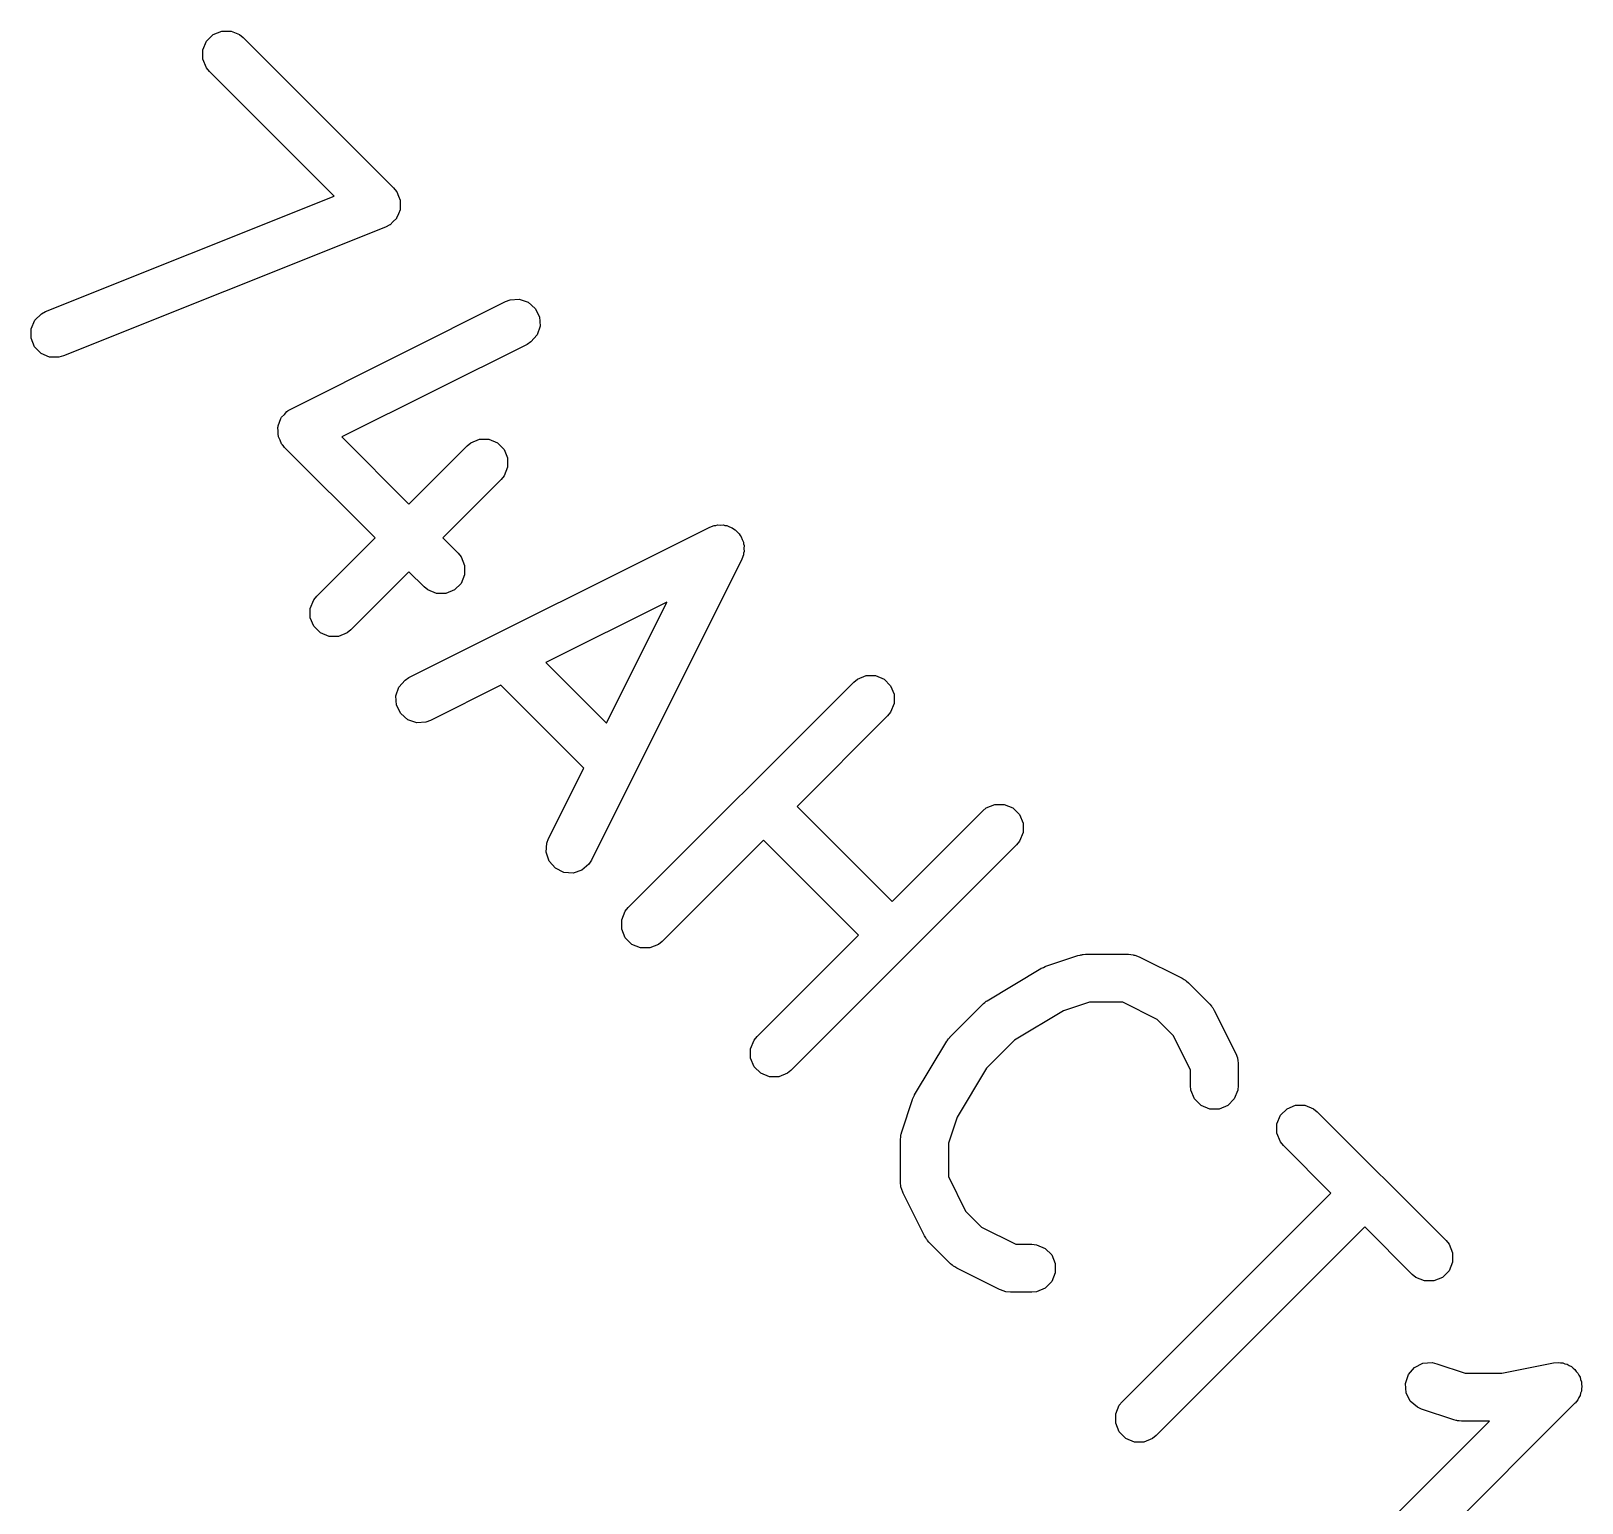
# Model space of a CAD drawing. Extents: x 19.8 to 98.9, y -129.1 to -67.1.
# Drawn here: x 38.954 to 43.817, y -92.836 to -88.222 of the extents above; entities that cross this region are included whole.
import ezdxf

# ---------------------------------------------------------------- set-up
doc = ezdxf.new("R2010")
doc.units = 0
doc.layers.add('BLACK', color=7, linetype='CONTINUOUS')

msp = doc.modelspace()

# ---------------------------------------------------------------- linework, layer by layer
at = {"layer": 'BLACK', "linetype": 'CONTINUOUS'}
for p, q in [((39.492736, -88.280662), (39.503935, -88.253625)), ((39.503935, -88.253625), (39.524627, -88.232933)), ((39.524627, -88.232933), (39.551663, -88.221734)), ((39.551663, -88.221734), (39.580926, -88.221734)), ((39.580926, -88.221734), (39.607963, -88.232933)), ((39.607963, -88.232933), (39.619328, -88.24226)), ((39.619328, -88.24226), (40.090733, -88.713664)), ((39.492736, -88.309925), (39.492736, -88.280662)), ((39.503935, -88.336961), (39.492736, -88.309925)), ((39.513262, -88.348326), (39.503935, -88.336961)), ((39.90424, -88.739303), (39.513262, -88.348326)), ((38.999693, -89.101122), (39.90424, -88.739303)), ((40.090733, -88.713664), (40.100061, -88.72503)), ((40.100061, -88.72503), (40.100238, -88.725458)), ((40.100238, -88.725458), (40.100564, -88.725792)), ((40.100564, -88.725792), (40.105841, -88.738985)), ((40.105841, -88.738985), (40.111259, -88.752066)), ((40.111075, -88.782225), (40.105495, -88.795243)), ((40.11108, -88.781759), (40.111075, -88.782225)), ((40.111259, -88.781329), (40.11108, -88.781759)), ((40.111259, -88.752066), (40.111259, -88.75253)), ((40.111259, -88.75253), (40.111432, -88.752963)), ((40.111432, -88.752963), (40.111259, -88.767143)), ((40.111259, -88.767143), (40.111259, -88.781329)), ((40.065554, -88.836333), (39.055401, -89.240394)), ((40.078605, -88.829561), (40.065554, -88.836333)), ((40.078937, -88.829236), (40.078605, -88.829561)), ((40.079368, -88.829058), (40.078937, -88.829236)), ((40.089408, -88.819017), (40.079368, -88.829058)), ((40.099548, -88.809122), (40.089408, -88.819017)), ((40.09973, -88.808695), (40.099548, -88.809122)), ((40.100061, -88.808365), (40.09973, -88.808695)), ((40.105495, -88.795243), (40.100061, -88.808365)), ((39.768456, -89.406722), (40.441891, -89.070005)), ((40.441891, -89.070005), (40.455623, -89.06475)), ((40.455623, -89.06475), (40.484813, -89.062676)), ((40.484813, -89.062676), (40.512574, -89.07193)), ((40.512574, -89.07193), (40.534682, -89.091103)), ((38.954172, -89.15523), (38.965699, -89.128333)), ((38.965699, -89.128333), (38.986642, -89.107894)), ((38.986642, -89.107894), (38.999693, -89.101122)), ((40.534682, -89.091103), (40.547769, -89.117278)), ((40.547769, -89.117278), (40.549843, -89.146468)), ((38.953815, -89.184492), (38.954172, -89.15523)), ((40.540589, -89.174229), (40.521416, -89.196337)), ((40.549843, -89.146468), (40.540589, -89.174229)), ((38.964683, -89.211663), (38.953815, -89.184492)), ((38.985122, -89.232606), (38.964683, -89.211663)), ((40.508973, -89.204169), (39.928609, -89.49435)), ((40.521416, -89.196337), (40.508973, -89.204169)), ((39.012019, -89.244133), (38.985122, -89.232606)), ((39.041281, -89.24449), (39.012019, -89.244133)), ((39.055401, -89.240394), (39.041281, -89.24449)), ((39.739637, -89.432136), (39.748134, -89.423638)), ((39.748134, -89.423638), (39.756013, -89.414554)), ((39.756013, -89.414554), (39.759267, -89.412505)), ((39.759267, -89.412505), (39.760329, -89.411444)), ((39.760329, -89.411444), (39.762156, -89.410686)), ((39.762156, -89.410686), (39.768456, -89.406722)), ((39.727586, -89.464423), (39.728438, -89.461867)), ((39.728438, -89.476414), (39.727586, -89.464423)), ((39.728438, -89.459173), (39.733038, -89.448067)), ((39.728438, -89.461867), (39.728438, -89.459173)), ((39.733038, -89.448067), (39.73684, -89.436662)), ((39.73684, -89.436662), (39.738605, -89.434626)), ((39.738605, -89.434626), (39.739637, -89.432136)), ((39.728438, -89.488435), (39.728438, -89.476414)), ((39.729468, -89.490923), (39.728438, -89.488435)), ((39.72966, -89.493613), (39.729468, -89.490923)), ((39.735039, -89.504371), (39.72966, -89.493613)), ((39.739637, -89.515472), (39.735039, -89.504371)), ((39.742073, -89.51844), (39.739637, -89.515472)), ((39.742747, -89.519788), (39.742073, -89.51844)), ((39.744245, -89.521087), (39.742747, -89.519788)), ((39.748964, -89.526837), (39.744245, -89.521087)), ((39.928609, -89.49435), (40.138714, -89.704455)), ((40.138714, -89.704455), (40.321384, -89.521786)), ((40.321384, -89.521786), (40.33275, -89.512458)), ((40.33275, -89.512458), (40.359786, -89.50126)), ((40.359786, -89.50126), (40.389049, -89.50126)), ((40.389049, -89.50126), (40.416085, -89.512458)), ((40.416085, -89.512458), (40.436778, -89.533151)), ((40.032648, -89.810521), (39.748964, -89.526837)), ((40.436778, -89.533151), (40.447976, -89.560187)), ((40.447976, -89.560187), (40.447976, -89.58945)), ((40.436778, -89.616486), (40.42745, -89.627852)), ((40.447976, -89.58945), (40.436778, -89.616486)), ((40.42745, -89.627852), (40.24478, -89.810521)), ((39.84998, -89.993191), (40.032648, -89.810521)), ((40.138846, -90.248516), (41.081655, -89.777111)), ((40.24478, -89.810521), (40.292763, -89.858504)), ((41.081655, -89.777111), (41.095387, -89.771856)), ((41.095387, -89.771856), (41.100731, -89.771476)), ((41.100731, -89.771476), (41.105815, -89.769782)), ((41.105815, -89.769782), (41.115196, -89.770448)), ((41.115196, -89.770448), (41.124577, -89.769782)), ((41.124577, -89.769782), (41.129659, -89.771476)), ((41.129659, -89.771476), (41.135005, -89.771856)), ((41.135005, -89.771856), (41.143419, -89.776063)), ((41.143419, -89.776063), (41.152338, -89.779036)), ((41.152338, -89.779036), (41.156384, -89.782545)), ((41.156384, -89.782545), (41.16118, -89.784943)), ((41.16118, -89.784943), (41.167341, -89.792047)), ((41.167341, -89.792047), (41.174446, -89.798209)), ((41.174446, -89.798209), (41.176843, -89.803004)), ((41.176843, -89.803004), (41.180353, -89.807051)), ((41.180353, -89.807051), (41.183325, -89.815969)), ((40.292763, -89.858504), (40.30209, -89.869869)), ((41.187533, -89.864002), (41.182278, -89.877734)), ((41.183325, -89.815969), (41.187533, -89.824384)), ((41.187533, -89.824384), (41.187912, -89.829729)), ((41.187912, -89.858656), (41.187533, -89.864002)), ((41.187912, -89.829729), (41.189607, -89.834812)), ((41.189607, -89.853574), (41.187912, -89.858656)), ((41.189607, -89.834812), (41.18894, -89.844193)), ((41.18894, -89.844193), (41.189607, -89.853574)), ((40.30209, -89.869869), (40.313289, -89.896906)), ((40.313289, -89.896906), (40.313289, -89.926168)), ((41.182278, -89.877734), (40.710873, -90.820544)), ((40.138714, -89.916587), (39.956046, -90.099257)), ((40.186697, -89.96457), (40.138714, -89.916587)), ((40.30209, -89.953205), (40.281398, -89.973897)), ((40.313289, -89.926168), (40.30209, -89.953205)), ((39.829454, -90.031593), (39.840653, -90.004556)), ((39.840653, -90.004556), (39.84998, -89.993191)), ((40.198062, -89.973897), (40.186697, -89.96457)), ((40.225099, -89.985096), (40.198062, -89.973897)), ((40.254361, -89.985096), (40.225099, -89.985096)), ((40.281398, -89.973897), (40.254361, -89.985096)), ((39.829454, -90.060856), (39.829454, -90.031593)), ((40.94749, -90.011898), (40.568373, -90.201457)), ((40.757932, -90.391016), (40.94749, -90.011898)), ((39.840653, -90.087892), (39.829454, -90.060856)), ((39.861345, -90.108584), (39.840653, -90.087892)), ((39.956046, -90.099257), (39.944681, -90.108584)), ((39.888382, -90.119783), (39.861345, -90.108584)), ((39.917645, -90.119783), (39.888382, -90.119783)), ((39.944681, -90.108584), (39.917645, -90.119783)), ((40.568373, -90.201457), (40.757932, -90.391016)), ((40.126403, -90.256348), (40.138846, -90.248516)), ((41.544933, -90.253237), (41.571969, -90.242039)), ((41.571969, -90.242039), (41.601232, -90.242039)), ((41.601232, -90.242039), (41.628268, -90.253237)), ((40.097976, -90.306217), (40.10723, -90.278456)), ((40.10723, -90.278456), (40.126403, -90.256348)), ((40.426951, -90.272167), (40.205928, -90.38268)), ((40.687221, -90.532437), (40.426951, -90.272167)), ((40.826461, -90.969672), (41.533567, -90.262565)), ((41.533567, -90.262565), (41.544933, -90.253237)), ((41.628268, -90.253237), (41.648961, -90.27393)), ((41.648961, -90.27393), (41.660159, -90.300966)), ((41.660159, -90.300966), (41.660159, -90.330229)), ((40.10005, -90.335407), (40.097976, -90.306217)), ((40.113137, -90.361582), (40.10005, -90.335407)), ((41.660159, -90.330229), (41.648961, -90.357265)), ((40.135245, -90.380755), (40.113137, -90.361582)), ((40.163006, -90.390009), (40.135245, -90.380755)), ((40.192196, -90.387935), (40.163006, -90.390009)), ((40.205928, -90.38268), (40.192196, -90.387935)), ((41.639633, -90.368631), (41.355948, -90.652315)), ((41.648961, -90.357265), (41.639633, -90.368631)), ((40.576709, -90.753462), (40.687221, -90.532437)), ((41.355948, -90.652315), (41.653943, -90.95031)), ((41.653943, -90.95031), (41.937628, -90.666626)), ((41.937628, -90.666626), (41.948994, -90.657298)), ((41.948994, -90.657298), (41.97603, -90.6461)), ((41.97603, -90.6461), (42.005293, -90.6461)), ((42.005293, -90.6461), (42.032329, -90.657298)), ((42.032329, -90.657298), (42.053022, -90.677991)), ((42.053022, -90.677991), (42.06422, -90.705027)), ((42.06422, -90.73429), (42.053022, -90.761326)), ((42.06422, -90.705027), (42.06422, -90.73429)), ((40.56938, -90.796384), (40.571454, -90.767194)), ((40.571454, -90.767194), (40.576709, -90.753462)), ((41.249882, -90.758381), (40.932527, -91.075738)), ((41.547877, -91.056376), (41.249882, -90.758381)), ((42.043694, -90.772692), (41.336588, -91.479799)), ((42.053022, -90.761326), (42.043694, -90.772692)), ((40.578634, -90.824145), (40.56938, -90.796384)), ((40.597807, -90.846253), (40.578634, -90.824145)), ((40.703041, -90.832987), (40.680933, -90.85216)), ((40.710873, -90.820544), (40.703041, -90.832987)), ((40.623982, -90.85934), (40.597807, -90.846253)), ((40.653172, -90.861414), (40.623982, -90.85934)), ((40.680933, -90.85216), (40.653172, -90.861414)), ((40.805935, -91.008074), (40.817134, -90.981037)), ((40.817134, -90.981037), (40.826461, -90.969672)), ((40.805935, -91.037337), (40.805935, -91.008074)), ((40.817134, -91.064373), (40.805935, -91.037337)), ((40.837826, -91.085065), (40.817134, -91.064373)), ((40.932527, -91.075738), (40.921162, -91.085065)), ((41.230522, -91.373733), (41.547877, -91.056376)), ((40.864863, -91.096264), (40.837826, -91.085065)), ((40.894126, -91.096264), (40.864863, -91.096264)), ((40.921162, -91.085065), (40.894126, -91.096264)), ((42.135303, -91.153584), (42.236318, -91.119913)), ((42.236318, -91.119913), (42.243571, -91.118263)), ((42.243571, -91.118263), (42.245403, -91.117505)), ((42.245403, -91.117505), (42.248057, -91.117243)), ((42.248057, -91.117243), (42.250655, -91.116653)), ((42.250655, -91.116653), (42.252629, -91.116793)), ((42.252629, -91.116793), (42.260035, -91.116064)), ((42.260035, -91.116064), (42.394722, -91.116064)), ((42.394722, -91.116064), (42.409354, -91.117505)), ((42.409354, -91.117505), (42.411843, -91.118536)), ((42.411843, -91.118536), (42.414531, -91.118727)), ((42.414531, -91.118727), (42.428263, -91.123982)), ((42.428263, -91.123982), (42.562949, -91.191325)), ((41.952074, -91.261439), (42.120433, -91.160423)), ((42.120433, -91.160423), (42.121469, -91.159932)), ((42.121469, -91.159932), (42.121878, -91.159578)), ((42.121878, -91.159578), (42.127829, -91.156921)), ((42.127829, -91.156921), (42.133721, -91.154131)), ((42.133721, -91.154131), (42.134256, -91.154051)), ((42.134256, -91.154051), (42.135303, -91.153584)), ((42.562949, -91.191325), (42.569246, -91.195288)), ((42.569246, -91.195288), (42.571077, -91.196047)), ((42.571077, -91.196047), (42.573137, -91.197737)), ((42.573137, -91.197737), (42.575392, -91.199157)), ((42.575392, -91.199157), (42.576689, -91.200653)), ((42.576689, -91.200653), (42.582442, -91.205374)), ((42.582442, -91.205374), (42.649786, -91.272718)), ((41.836613, -91.373733), (41.937628, -91.272718)), ((41.937628, -91.272718), (41.939609, -91.271091)), ((41.939609, -91.271091), (41.940268, -91.270203)), ((41.940268, -91.270203), (41.944707, -91.266907)), ((41.944707, -91.266907), (41.948993, -91.26339)), ((41.948993, -91.26339), (41.950017, -91.262965)), ((41.950017, -91.262965), (41.952074, -91.261439)), ((42.272205, -91.266064), (42.190548, -91.293282)), ((42.377017, -91.266064), (42.272205, -91.266064)), ((42.484982, -91.320046), (42.377017, -91.266064)), ((42.649786, -91.272718), (42.654506, -91.278468)), ((42.190548, -91.293282), (42.037165, -91.385312)), ((42.535114, -91.370178), (42.484982, -91.320046)), ((42.654506, -91.278468), (42.656003, -91.279767)), ((42.656003, -91.279767), (42.657422, -91.282021)), ((42.657422, -91.282021), (42.659114, -91.284083)), ((42.659114, -91.284083), (42.659872, -91.285915)), ((42.659872, -91.285915), (42.663835, -91.29221)), ((42.663835, -91.29221), (42.731178, -91.426897)), ((42.589096, -91.478142), (42.535114, -91.370178)), ((41.209996, -91.412135), (41.221195, -91.385098)), ((41.209996, -91.441398), (41.209996, -91.412135)), ((41.221195, -91.385098), (41.230522, -91.373733)), ((41.724319, -91.556538), (41.825334, -91.388179)), ((41.825334, -91.388179), (41.826862, -91.386119)), ((41.826862, -91.386119), (41.827286, -91.385098)), ((41.827286, -91.385098), (41.830794, -91.380822)), ((41.830794, -91.380822), (41.834097, -91.376374)), ((41.834097, -91.376374), (41.834986, -91.375714)), ((41.834986, -91.375714), (41.836613, -91.373733)), ((42.037165, -91.385312), (41.949207, -91.47327)), ((41.221195, -91.468434), (41.209996, -91.441398)), ((41.241887, -91.489126), (41.221195, -91.468434)), ((42.731178, -91.426897), (42.736433, -91.440629)), ((42.736433, -91.440629), (42.736623, -91.443316)), ((42.736623, -91.443316), (42.737655, -91.445806)), ((42.737655, -91.445806), (42.739096, -91.460438)), ((42.739096, -91.460438), (42.739096, -91.527781)), ((41.268924, -91.500325), (41.241887, -91.489126)), ((41.298187, -91.500325), (41.268924, -91.500325)), ((41.325223, -91.489126), (41.298187, -91.500325)), ((41.336588, -91.479799), (41.325223, -91.489126)), ((41.949207, -91.47327), (41.857178, -91.626652)), ((42.589096, -91.527781), (42.589096, -91.478142)), ((41.718027, -91.569826), (41.720818, -91.563931)), ((41.720818, -91.563931), (41.723474, -91.557983)), ((41.723474, -91.557983), (41.723828, -91.557574)), ((41.723828, -91.557574), (41.724319, -91.556538)), ((42.590537, -91.542413), (42.589096, -91.527781)), ((42.601736, -91.569449), (42.590537, -91.542413)), ((42.737655, -91.542413), (42.726456, -91.569449)), ((42.739096, -91.527781), (42.737655, -91.542413)), ((41.683808, -91.672423), (41.71748, -91.571408)), ((41.71748, -91.571408), (41.717947, -91.570361)), ((41.717947, -91.570361), (41.718027, -91.569826)), ((42.622428, -91.590141), (42.601736, -91.569449)), ((42.649464, -91.60134), (42.622428, -91.590141)), ((42.678728, -91.60134), (42.649464, -91.60134)), ((42.705764, -91.590141), (42.678728, -91.60134)), ((42.726456, -91.569449), (42.705764, -91.590141)), ((42.87111, -91.6208), (42.891802, -91.600108)), ((42.891802, -91.600108), (42.918839, -91.588909)), ((42.918839, -91.588909), (42.948101, -91.588909)), ((42.948101, -91.588909), (42.975138, -91.600108)), ((42.975138, -91.600108), (42.986503, -91.609435)), ((42.986503, -91.609435), (43.390564, -92.013496)), ((41.857178, -91.626652), (41.829959, -91.70831)), ((42.859911, -91.647837), (42.87111, -91.6208)), ((42.859911, -91.677099), (42.859911, -91.647837)), ((41.679959, -91.69614), (41.680688, -91.688734)), ((41.679959, -91.830827), (41.679959, -91.69614)), ((41.680548, -91.68676), (41.681138, -91.684162)), ((41.680688, -91.688734), (41.680548, -91.68676)), ((41.681138, -91.684162), (41.6814, -91.681508)), ((41.6814, -91.681508), (41.682158, -91.679676)), ((41.682158, -91.679676), (41.683808, -91.672423)), ((41.829959, -91.70831), (41.829959, -91.813121)), ((42.87111, -91.704136), (42.859911, -91.677099)), ((42.880437, -91.715501), (42.87111, -91.704136)), ((43.029434, -91.864498), (42.880437, -91.715501)), ((41.6814, -91.845459), (41.679959, -91.830827)), ((41.68243, -91.847947), (41.6814, -91.845459)), ((41.682622, -91.850637), (41.68243, -91.847947)), ((41.687877, -91.864368), (41.682622, -91.850637)), ((41.829959, -91.813121), (41.883941, -91.921086)), ((41.755221, -91.999055), (41.687877, -91.864368)), ((42.375361, -92.518572), (43.029434, -91.864498)), ((41.883941, -91.921086), (41.934073, -91.971218)), ((41.759184, -92.005351), (41.755221, -91.999055)), ((41.934073, -91.971218), (42.042038, -92.025201)), ((43.1355, -91.970564), (42.481427, -92.624638)), ((43.284498, -92.119562), (43.1355, -91.970564)), ((41.759943, -92.007182), (41.759184, -92.005351)), ((41.761634, -92.009243), (41.759943, -92.007182)), ((41.763054, -92.011498), (41.761634, -92.009243)), ((41.764549, -92.012794), (41.763054, -92.011498)), ((41.76927, -92.018547), (41.764549, -92.012794)), ((41.836613, -92.08589), (41.76927, -92.018547)), ((42.042038, -92.025201), (42.091677, -92.025201)), ((42.091677, -92.025201), (42.106309, -92.026642)), ((42.106309, -92.026642), (42.133345, -92.037841)), ((42.133345, -92.037841), (42.154037, -92.058533)), ((43.390564, -92.013496), (43.399892, -92.024862)), ((43.399892, -92.024862), (43.41109, -92.051898)), ((43.41109, -92.051898), (43.41109, -92.081161)), ((41.842365, -92.09061), (41.836613, -92.08589)), ((41.843662, -92.092106), (41.842365, -92.09061)), ((41.845916, -92.093525), (41.843662, -92.092106)), ((41.847978, -92.095217), (41.845916, -92.093525)), ((41.849808, -92.095975), (41.847978, -92.095217)), ((41.856105, -92.099939), (41.849808, -92.095975)), ((41.990792, -92.167283), (41.856105, -92.099939)), ((42.154037, -92.058533), (42.165236, -92.085569)), ((42.165236, -92.085569), (42.165236, -92.114833)), ((43.41109, -92.081161), (43.399892, -92.108197)), ((42.154037, -92.141869), (42.133345, -92.162561)), ((42.165236, -92.114833), (42.154037, -92.141869)), ((43.295864, -92.12889), (43.284498, -92.119562)), ((43.3229, -92.140088), (43.295864, -92.12889)), ((43.352163, -92.140088), (43.3229, -92.140088)), ((43.379199, -92.12889), (43.352163, -92.140088)), ((43.399892, -92.108197), (43.379199, -92.12889)), ((42.004524, -92.172538), (41.990792, -92.167283)), ((42.007211, -92.172728), (42.004524, -92.172538)), ((42.009701, -92.17376), (42.007211, -92.172728)), ((42.024333, -92.175201), (42.009701, -92.17376)), ((42.091677, -92.175201), (42.024333, -92.175201)), ((42.106309, -92.17376), (42.091677, -92.175201)), ((42.133345, -92.162561), (42.106309, -92.17376)), ((43.263121, -92.46121), (43.272375, -92.433447)), ((43.272375, -92.433447), (43.291549, -92.41134)), ((43.291549, -92.41134), (43.317722, -92.398253)), ((43.317722, -92.398253), (43.346912, -92.396179)), ((43.346912, -92.396179), (43.361249, -92.399439)), ((43.361249, -92.399439), (43.450717, -92.429262)), ((43.450717, -92.429262), (43.565805, -92.429262)), ((43.565805, -92.429262), (43.726884, -92.397047)), ((43.726884, -92.397047), (43.726934, -92.397041)), ((43.726934, -92.397041), (43.726961, -92.397031)), ((43.726961, -92.397031), (43.727045, -92.397031)), ((43.727045, -92.397031), (43.741514, -92.39559)), ((43.741514, -92.39559), (43.748798, -92.397031)), ((43.748798, -92.397031), (43.756224, -92.397031)), ((43.756224, -92.397031), (43.763011, -92.399842)), ((43.763011, -92.399842), (43.770222, -92.401269)), ((43.770222, -92.401269), (43.776402, -92.405389)), ((43.776402, -92.405389), (43.78326, -92.40823)), ((43.78326, -92.40823), (43.788453, -92.413423)), ((43.788453, -92.413423), (43.79457, -92.417501)), ((43.79457, -92.417501), (43.798704, -92.423674)), ((43.798704, -92.423674), (43.803953, -92.428923)), ((43.803953, -92.428923), (43.806763, -92.435708)), ((43.806763, -92.435708), (43.810854, -92.441816)), ((43.265195, -92.4904), (43.263121, -92.46121)), ((43.810854, -92.441816), (43.81231, -92.449099)), ((43.81231, -92.449099), (43.815152, -92.455959)), ((43.815152, -92.485222), (43.81234, -92.49201)), ((43.815152, -92.455959), (43.815152, -92.463306)), ((43.815152, -92.463306), (43.816593, -92.470512)), ((43.816593, -92.470512), (43.815152, -92.477796)), ((43.815152, -92.477796), (43.815152, -92.485222)), ((42.354835, -92.556973), (42.366034, -92.529937)), ((42.366034, -92.529937), (42.375361, -92.518572)), ((43.794626, -92.523623), (43.140551, -93.177697)), ((43.278282, -92.516573), (43.265195, -92.4904)), ((43.300389, -92.535747), (43.278282, -92.516573)), ((43.313815, -92.541741), (43.300389, -92.535747)), ((43.79466, -92.52358), (43.794626, -92.523623)), ((43.794681, -92.523567), (43.79466, -92.52358)), ((43.79472, -92.523508), (43.794681, -92.523567)), ((43.803953, -92.512258), (43.79472, -92.523508)), ((43.806794, -92.505397), (43.803953, -92.512258)), ((43.810914, -92.499219), (43.806794, -92.505397)), ((43.81234, -92.49201), (43.810914, -92.499219)), ((42.354835, -92.586236), (42.354835, -92.556973)), ((42.366034, -92.613273), (42.354835, -92.586236)), ((43.034485, -93.071631), (43.526855, -92.579262)), ((43.414829, -92.575413), (43.313815, -92.541741)), ((43.422084, -92.577062), (43.414829, -92.575413)), ((43.423915, -92.577821), (43.422084, -92.577062)), ((43.426568, -92.578082), (43.423915, -92.577821)), ((43.429166, -92.578673), (43.426568, -92.578082)), ((43.43114, -92.578532), (43.429166, -92.578673)), ((43.438547, -92.579262), (43.43114, -92.578532)), ((43.526855, -92.579262), (43.438547, -92.579262)), ((42.386726, -92.633965), (42.366034, -92.613273)), ((42.413762, -92.645164), (42.386726, -92.633965)), ((42.470062, -92.633965), (42.443025, -92.645164)), ((42.481427, -92.624638), (42.470062, -92.633965)), ((42.443025, -92.645164), (42.413762, -92.645164))]:
    msp.add_line(p, q, dxfattribs=at)

doc.saveas('drawing.dxf')
